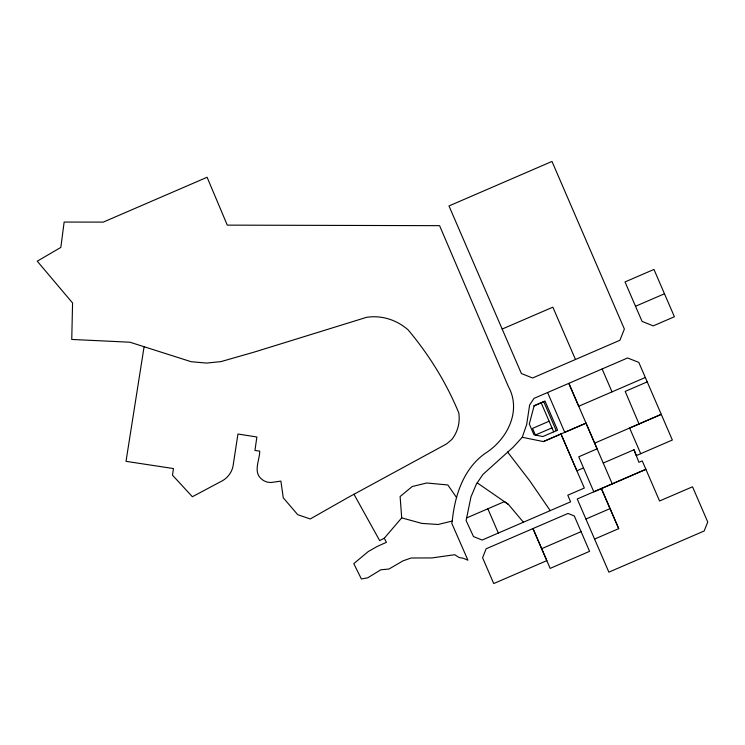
<?xml version="1.0" encoding="UTF-8"?>
<svg xmlns="http://www.w3.org/2000/svg" width="745" height="745" viewBox="0 0 745 745"><rect width="100%" height="100%" fill="white"/><g stroke="black" fill="none" stroke-linecap="round" stroke-linejoin="round"><path stroke-width="1.12" d="M144.092 346.723L126.017 461.341L173.445 468.549L172.505 475.198L192.378 496.738L222.792 480.544C227.905 477.48 231.676 472.321 232.98 466.5L237.944 434.018L256.867 436.989L254.958 450.455L259.726 451.125C259.744 460.159 252.751 472.153 261.756 479.221A14.062 14.062 0 0 0 267.678 482.164L270.957 482.527L280.884 481.102L283.268 497.8L297.702 514.665L310.237 518.976L347.608 497.725L446.693 443.852L451.992 439.317A34.503 34.503 0 0 0 458.79 412.935C446.46 382.911 428.98 354.648 408.046 329.802C396.647 319.829 381.542 315.005 366.503 317.342L254.548 351.994L220.986 361.604L206.598 363.076L191.148 361.707L129.928 342.216L71.753 339.441L72.572 302.982L37.25 261.178L60.839 247.415L64.144 222.066L103.276 222.112L207.101 177.273L227.272 225.13L439.587 225.661L508.304 386.404C521.845 410.802 507.354 439.243 485.61 453.1C463.511 468.4 454.804 495.453 452.262 521.025L451.777 523.297L467.925 560.212L463.511 558.331L459.032 557.484L454.72 554.718L431.895 557.94L411.175 557.996L403.101 560.808L388.983 569.031L380.863 569.776L367.704 577.822L361.39 578.977L353.782 563.63L368.309 551.514L377.389 546.355L386.431 542.332L384.28 538.235L401.704 517.868L400.112 496.524L412.19 486.55L426.717 482.983L447.847 484.976L456.592 497.604M466.64 517.943L466.109 520.55L473.513 536.596L482.164 540.041L570.614 501.823L567.774 495.202L584.331 488.04L560.976 433.99L543.394 441.58L522.254 437.268L513.221 447.149L482.937 474.425L476.4 484.064L470.98 496.841L466.64 517.943L504.43 501.627L508.453 504.43L523.437 522.236M522.254 437.268L526.668 424.548L529.63 405.029L533.942 398.407L627.579 357.972L638.791 362.377L672.353 440.016L636.304 455.605L634.014 449.757L603.245 463.055M384.28 538.235L379.68 540.619L353.968 494.261M575.466 359.49L619.924 340.26L624.375 329.057L551.989 161.442L448.984 205.946L521.388 373.534L532.573 377.994L575.466 359.49L552.855 307.173L502.158 329.057M645.291 377.492L578.735 406.258L568.835 383.34L612.232 483.868L593.821 491.821L578.735 456.815L597.099 448.816L586.017 423.151L564.766 432.333L547.584 392.522M543.394 441.58L586.017 423.151M594.668 443.154L661.243 414.36L629.627 428.04L640.719 453.677M583.558 467.897L576.881 470.784L560.976 433.99M612.232 483.868L645.896 469.322L659.558 500.985L692.524 486.792L707.75 522.012L704.183 530.98L608.879 572.16L577.245 498.982L645.896 469.322L642.237 460.885L638.903 462.328L634.014 449.757M585.924 519.032L610.062 508.593L618.713 528.643L594.594 539.073M541.652 548.693L581.072 531.651L574.302 515.94L567.969 513.463L486.14 548.786L482.592 557.754L493.73 583.558L546.839 560.64L532.982 528.568L550.164 568.398L589.584 551.337L581.072 531.651M635.513 306.26L664.475 293.781L674.402 316.746L653.272 325.872L642.088 321.412L635.513 306.26L625.027 281.927L653.97 269.439L664.475 293.781M534.1 405.885L543.757 401.723L556.282 430.75M549.121 421.232L532.526 428.394L535.394 435.033L551.98 427.872M647.219 381.896L625.195 391.395L639.024 423.97M452.262 521.025L438.069 524.499L421.772 523.39L401.704 517.868M477.219 482.862L508.453 504.43M507.587 452.019L529.63 480.646L550.229 510.642M610.062 508.593L601.364 488.543L618.713 528.643M602.137 368.961L612.018 391.87M541.177 402.831L553.703 431.858M487.873 508.816L498.331 533.057M534.146 405.699L529.313 423.998L533.951 434.735L542.835 436.551L557.595 430.182L545.005 401.015L534.146 405.699"/></g></svg>
